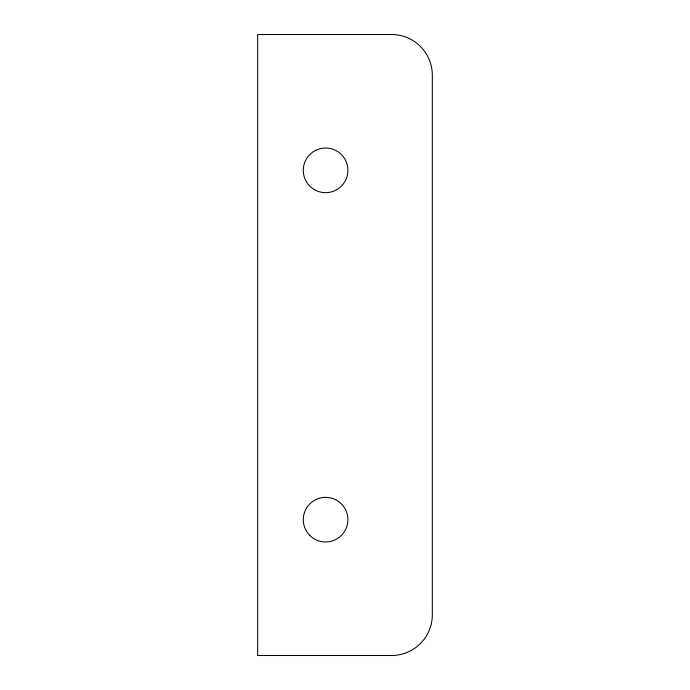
<?xml version="1.0" encoding="UTF-8"?>
<svg xmlns="http://www.w3.org/2000/svg" width="690" height="690" viewBox="0 0 690 690"><rect width="100%" height="100%" fill="white"/><g stroke="black" fill="none" stroke-linecap="round" stroke-linejoin="round"><path stroke-width="1.03" d="M391.575 34.5L257.672 34.5L257.672 655.5L391.575 655.5A40.753 40.753 0 0 0 432.328 614.747L432.328 75.253A40.753 40.753 0 0 0 391.575 34.5M314.433 189.672A22.322 22.322 0 0 0 347.915 170.344A22.322 22.322 0 0 0 314.433 151.015A22.322 22.322 0 0 0 314.433 189.672M309.81 535.44A22.322 22.322 0 0 0 347.148 525.435A22.322 22.322 0 0 0 319.815 498.102A22.322 22.322 0 0 0 309.81 535.44"/></g></svg>
